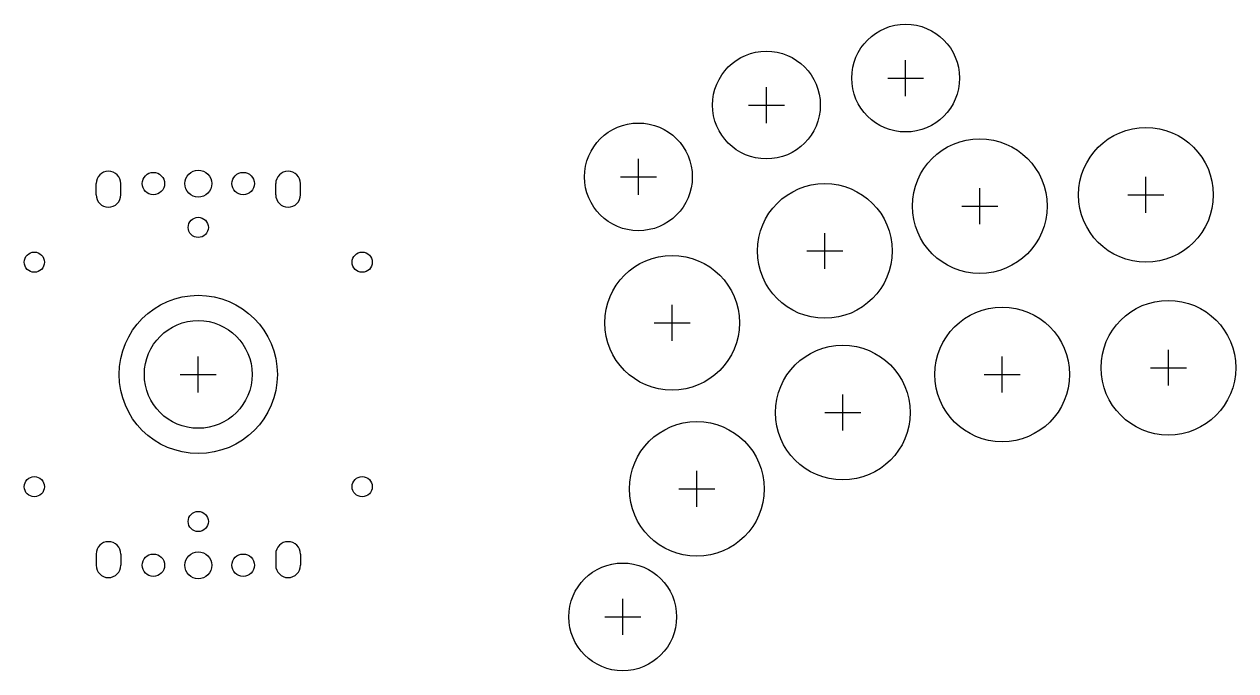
# Model space of a CAD drawing. Header units: millimetres. Extents: x -39 to 231, y -66 to 78.
import ezdxf

# ---------------------------------------------------------------- set-up
doc = ezdxf.new("R2010")
doc.units = ezdxf.units.MM
for name, color, linetype in [('BUTTONS_24', 1, 'Continuous'), ('BUTTONS_30', 5, 'Continuous'), ('GL_PLATE_HOLES', 2, 'Continuous'), ('JOYSTICK_BORE_24', 5, 'Continuous'), ('JOYSTICK_BORE_35.25', 3, 'Continuous'), ('REFERENCE', 8, 'Continuous')]:
    doc.layers.add(name, color=color, linetype=linetype)

msp = doc.modelspace()

# ---------------------------------------------------------------- linework, layer by layer
at = {"layer": 'BUTTONS_24'}
for centre in [(157.5, 66), (126.5, 60), (98, 44), (94.5, -54)]:
    msp.add_circle(centre, 12, dxfattribs=at)
at = {"layer": 'BUTTONS_30'}
for centre in [(211, 40), (174, 37.5), (139.5, 27.5), (105.5, 11.5), (216, 1.5), (179, 0), (143.5, -8.5), (111, -25.5)]:
    msp.add_circle(centre, 15, dxfattribs=at)
at = {"layer": 'GL_PLATE_HOLES'}
for p, q in [((-22.75, 40), (-22.75, 42.5)), ((-17.25, 40), (-17.25, 42.5)), ((17.25, 40), (17.25, 42.5)), ((22.75, 40), (22.75, 42.5)), ((-22.75, -40), (-22.75, -42.5)), ((-17.25, -40), (-17.25, -42.5)), ((17.25, -40), (17.25, -42.5)), ((22.75, -40), (22.75, -42.5))]:
    msp.add_line(p, q, dxfattribs=at)
for centre, radius in [((-10, 42.5), 2.5), ((0, 42.5), 3), ((10, 42.5), 2.5), ((0, 32.75), 2.25), ((-36.5, 25), 2.25), ((36.5, 25), 2.25), ((-36.5, -25), 2.25), ((36.5, -25), 2.25), ((0, -32.75), 2.25), ((-10, -42.5), 2.5), ((0, -42.5), 3), ((10, -42.5), 2.5)]:
    msp.add_circle(centre, radius, dxfattribs=at)
for centre, start, end in [((-20, 42.5), 0, 180), ((20, 42.5), 0, 180), ((-20, 40), 180, 360), ((20, 40), 180, 360), ((-20, -40), 0, 180), ((20, -40), 0, 180), ((-20, -42.5), -180, 0), ((20, -42.5), -180, 0)]:
    msp.add_arc(centre, 2.75, start, end, dxfattribs=at)
at = {"layer": 'JOYSTICK_BORE_24'}
msp.add_circle((0, 0), 12, dxfattribs=at)
at = {"layer": 'JOYSTICK_BORE_35.25'}
msp.add_circle((0, 0), 17.62, dxfattribs=at)
at = {"layer": 'REFERENCE'}
for p, q in [((157.5, 62), (157.5, 70)), ((153.5, 66), (161.5, 66)), ((126.5, 56), (126.5, 64)), ((122.5, 60), (130.5, 60)), ((98, 40), (98, 48)), ((94, 44), (102, 44)), ((211, 36), (211, 44)), ((174, 33.5), (174, 41.5)), ((207, 40), (215, 40)), ((170, 37.5), (178, 37.5)), ((139.5, 23.5), (139.5, 31.5)), ((135.5, 27.5), (143.5, 27.5)), ((105.5, 7.5), (105.5, 15.5)), ((101.5, 11.5), (109.5, 11.5)), ((216, -2.5), (216, 5.5)), ((0, -4), (0, 4)), ((179, -4), (179, 4)), ((-4, 0), (4, 0)), ((175, 0), (183, 0)), ((212, 1.5), (220, 1.5)), ((143.5, -12.5), (143.5, -4.5)), ((139.5, -8.5), (147.5, -8.5)), ((111, -29.5), (111, -21.5)), ((107, -25.5), (115, -25.5)), ((94.5, -58), (94.5, -50)), ((90.5, -54), (98.5, -54))]:
    msp.add_line(p, q, dxfattribs=at)

doc.saveas('drawing.dxf')
